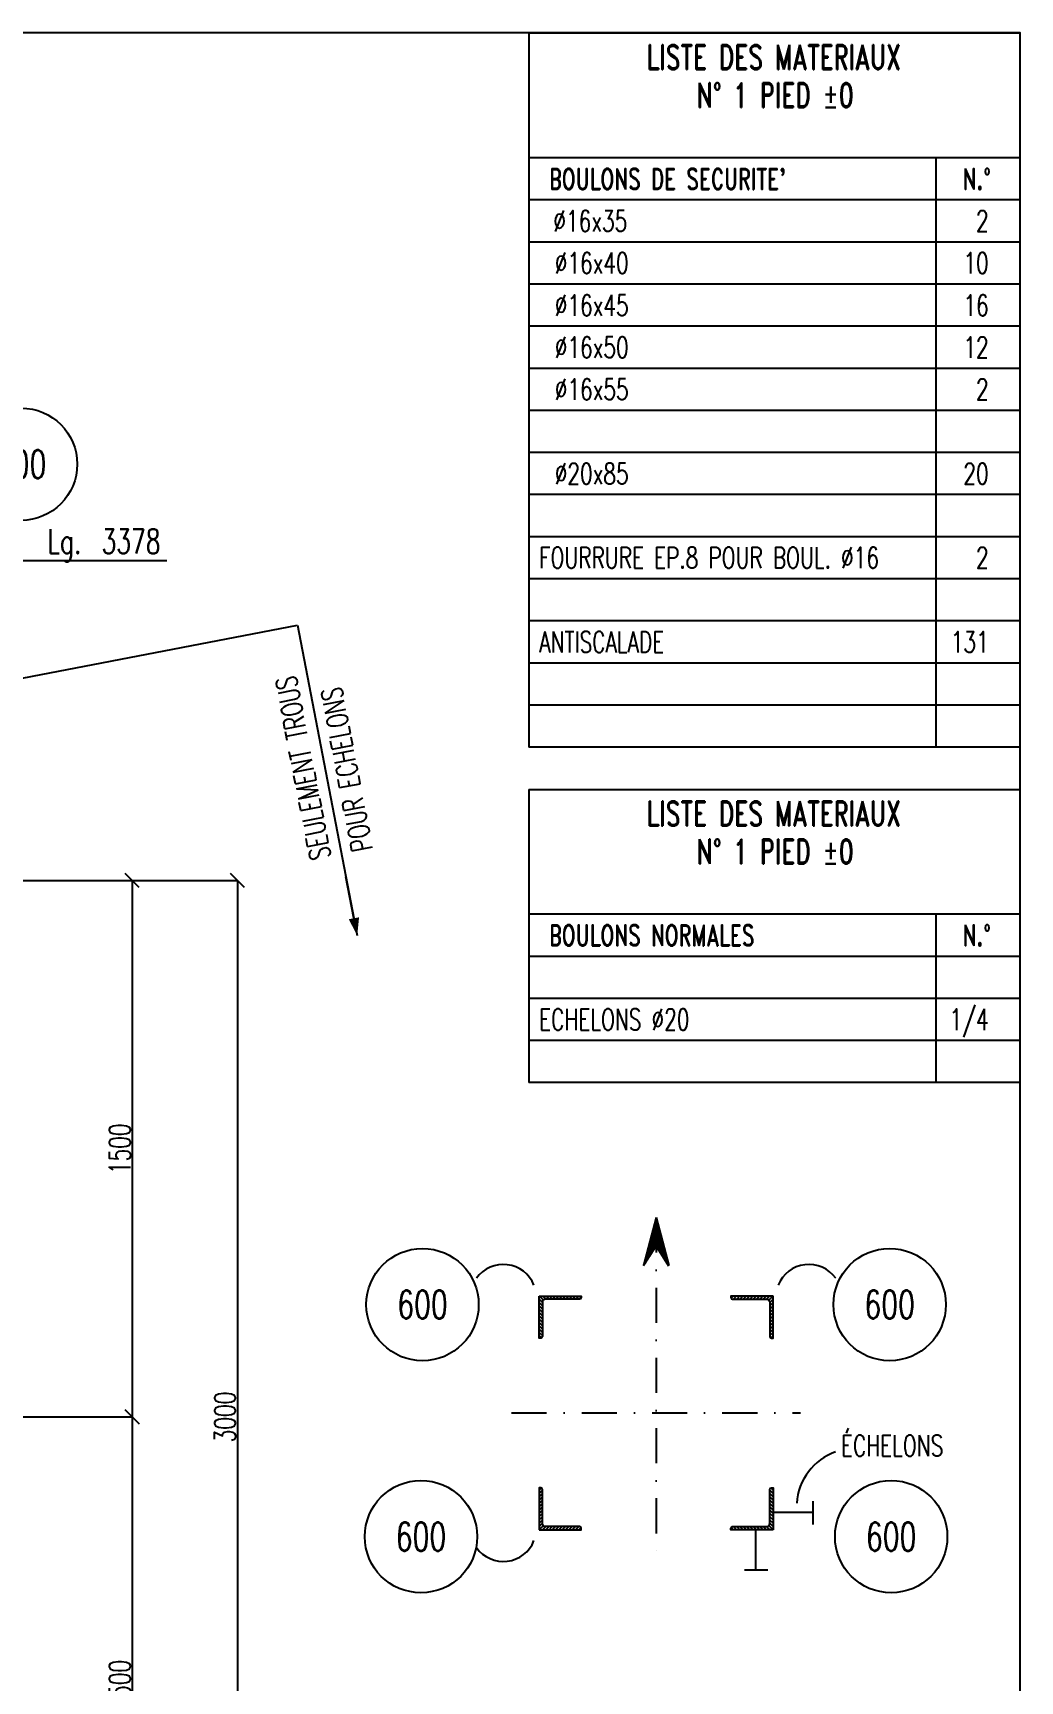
# Model space of a CAD drawing. Extents: x 591592 to 607812, y -3756 to 7724.
# Drawn here: x 605000 to 607812, y 3027 to 7724 of the extents above; entities that cross this region are included whole.
import ezdxf
from ezdxf.enums import TextEntityAlignment as Align

# ---------------------------------------------------------------- set-up
doc = ezdxf.new("R2010")
doc.units = 0
doc.header["$LTSCALE"] = 200
doc.header["$MEASUREMENT"] = 0
doc.linetypes.add('DASHDOT', pattern=[1, 0.5, -0.25, 0, -0.25])
doc.layers.get('0').update_dxf_attribs({"linetype": 'CONTINUOUS'})
for name, color, linetype in [('ASSI', 6, 'CONTINUOUS'), ('BOLLINI_1', 7, 'CONTINUOUS'), ('LM', 7, 'CONTINUOUS'), ('LS', 7, 'CONTINUOUS'), ('MZ', 6, 'DASHDOT'), ('QT_MAL', 7, 'CONTINUOUS'), ('QT_MPR', 7, 'CONTINUOUS')]:
    doc.layers.add(name, color=color, linetype=linetype)
doc.styles.add('QUOTE', font='ROMANS8.SHX', dxfattribs={"width": 0.7})
doc.styles.add('RD', font='ROMAND8.SHX', dxfattribs={"width": 0.7})
doc.styles.add('RQL', font='ROMANS8.SHX', dxfattribs={"width": 0.7})
doc.styles.add('RS', font='ROMANS8.shx', dxfattribs={"width": 0.7})
doc.styles.get("Standard").update_dxf_attribs({"font": 'ROMANS8.SHX', "width": 0.7})
doc.dimstyles.new('TRATTO', dxfattribs={"dimscale": 0, "dimtxt": 60, "dimasz": 40, "dimexe": 0, "dimexo": 0, "dimgap": 5, "dimtad": 1, "dimrnd": 0.5, "dimdsep": 46, "dimtxsty": 'RS', "dimblk1": 'OBLIQUE', "dimblk2": 'OBLIQUE', "dimsah": 1, "dimcen": 0.09, "dimclrd": 2, "dimclre": 2, "dimclrt": 7, "dimadec": 0, "dimazin": 0, "dimtfac": 1, "dimtix": 1, "dimtmove": 2, "dimatfit": 3, "dimfxl": 1, "dimtolj": 1, "dimtzin": 0, "dimarcsym": 0})

# ---------------------------------------------------------------- blocks, each defined once
blk = doc.blocks.new('_OBLIQUE')
at = {"color": 0, "linetype": 'ByBlock'}
blk.add_line((-0.5, -0.5), (0.5, 0.5), dxfattribs=at)
blk = doc.blocks.new('*D18')
at = {"layer": 'LS', "color": 2, "lineweight": -2, "transparency": 16777216}
for p, q in [((604672.5, 5308.5), (605582.1, 5308.5)), ((605582.1, 5308.5), (605582.1, 2251.1)), ((602316.4, 2251.1), (605582.1, 2251.1))]:
    blk.add_line(p, q, dxfattribs=at)
at = {"layer": 'LS', "color": 2, "lineweight": -2, "transparency": 16777216, "xscale": 40, "yscale": 40, "zscale": 40}
for p, rotation in [((605582.1, 5308.5), 90), ((605582.1, 2251.1), 270)]:
    blk.add_blockref('_OBLIQUE', p, dxfattribs=dict(at, rotation=rotation))
at = {"layer": 'LS', "color": 7, "transparency": 16777216, "insert": (605547.1, 3779.8), "char_height": 60, "attachment_point": 5, "rotation": 90, "style": 'RS'}
blk.add_mtext('\\A1;3000', dxfattribs=at)
blk = doc.blocks.new('*D24')
at = {"layer": 'LS', "color": 2, "lineweight": -2, "transparency": 16777216}
for p, q in [((604672.5, 5308.5), (605282.1, 5308.5)), ((605282.1, 5308.5), (605282.1, 3779.8)), ((604890.2, 3779.8), (605282.1, 3779.8))]:
    blk.add_line(p, q, dxfattribs=at)
at = {"layer": 'LS', "color": 2, "lineweight": -2, "transparency": 16777216, "xscale": 40, "yscale": 40, "zscale": 40}
for p, rotation in [((605282.1, 5308.5), 90), ((605282.1, 3779.8), 270)]:
    blk.add_blockref('_OBLIQUE', p, dxfattribs=dict(at, rotation=rotation))
at = {"layer": 'LS', "color": 7, "transparency": 16777216, "insert": (605247.1, 4544.1), "char_height": 60, "attachment_point": 5, "rotation": 90, "style": 'RS'}
blk.add_mtext('\\A1;1500', dxfattribs=at)
blk = doc.blocks.new('*D25')
at = {"layer": 'LS', "color": 2, "lineweight": -2, "transparency": 16777216}
for p, q in [((604890.2, 3779.8), (605282.1, 3779.8)), ((605282.1, 3779.8), (605282.1, 2251.1)), ((602316.4, 2251.1), (605282.1, 2251.1))]:
    blk.add_line(p, q, dxfattribs=at)
at = {"layer": 'LS', "color": 2, "lineweight": -2, "transparency": 16777216, "xscale": 40, "yscale": 40, "zscale": 40}
for p, rotation in [((605282.1, 3779.8), 90), ((605282.1, 2251.1), 270)]:
    blk.add_blockref('_OBLIQUE', p, dxfattribs=dict(at, rotation=rotation))
at = {"layer": 'LS', "color": 7, "transparency": 16777216, "insert": (605247.1, 3015.4), "char_height": 60, "attachment_point": 5, "rotation": 90, "style": 'RS'}
blk.add_mtext('\\A1;1500', dxfattribs=at)
blk = doc.blocks.new('ASSE98')
blk.add_line((0, 0), (1, 0))
at = {"color": 7, "style": 'QUOTE', "width": 0.5, "flags": 1}
for tag, p in [('TI', (1.3831, 6.8273)), ('DI_S', (1.3831, 6.4218)), ('D_S', (1.3831, 6.0209)), ('E_S', (1.3831, 5.6806)), ('NFORI', (1.3645, 5.2979)), ('ALAR', (1.3635, 4.9325)), ('FAM', (1.3775, 4.5465)), ('ALA', (1.3831, 4.1926)), ('DISP2', (1.3831, 3.8497)), ('DISP1', (1.3831, 3.5069)), ('PINZAF', (1.3831, 3.164)), ('PINZAI', (1.3831, 2.8211)), ('TRP', (1.3831, 2.4783)), ('NP', (1.3831, 2.1354)), ('SV', (1.3831, 1.7926)), ('PESO', (1.3831, 1.4497)), ('QUA', (1.3831, 1.1069)), ('LUN', (1.3831, 0.764)), ('PROF', (1.3831, 0.4211)), ('POS', (1.3831, 0.0783))]:
    blk.add_attdef(tag, p, '', height=0.2, dxfattribs=at)
at = {"color": 7, "flags": 1}
for tag, p in [('LAV1', (3.0743, 6.8285)), ('LAV2', (3.0743, 6.4951)), ('LAV3', (3.0743, 6.1618)), ('LAV4', (3.0743, 5.8285)), ('LAV5', (3.0743, 5.4951)), ('LAV6', (3.0743, 5.1618)), ('LAV7', (3.0743, 4.8285)), ('LAV8', (3.0743, 4.4951)), ('LAV9', (3.0743, 4.1618)), ('LAV10', (3.0743, 3.8285))]:
    blk.add_attdef(tag, p, '', height=0.2, dxfattribs=at)
blk = doc.blocks.new('xxx')
blk.add_circle((0, 0), 8)
at = {"color": 3, "style": 'RQL', "width": 0.7}
blk.add_attdef('POS', text='', height=4, dxfattribs=at).set_placement((0, 0), align=Align.MIDDLE)
at = {"color": 3, "style": 'RQL', "width": 0.7, "flags": 1}
blk.add_attdef('POS1', (-0.39, -5.42), '', height=2, dxfattribs=at)
at = {"style": 'RQL', "width": 0.7, "flags": 1}
blk.add_attdef('TIPO', (-0.39, -8.66), '', height=2, dxfattribs=at)
blk = doc.blocks.new('QUOTF')
at = {"layer": 'LS', "color": 2}
blk.add_line((7.5, 0), (25.5, 0), dxfattribs=at)
blk.add_solid([(7.5, 2.25), (0, 0), (7.5, -2.25)], dxfattribs=at)
blk = doc.blocks.new('*X17')
at = {"color": 0}
for p, q in [((117084.5, -38783), (117089.4, -38778.2)), ((117084.5, -38790.1), (117091.5, -38783.1)), ((117084.5, -38797.2), (117091.5, -38790.2)), ((117084.5, -38804.3), (117091.5, -38797.3)), ((117084.5, -38811.3), (117091.5, -38804.3)), ((117084.5, -38818.4), (117091.5, -38811.4)), ((117084.5, -38825.5), (117091.5, -38818.5)), ((117084.5, -38832.5), (117091.5, -38825.5)), ((117084.5, -38839.6), (117091.5, -38832.6)), ((117084.5, -38846.7), (117091.5, -38839.7)), ((117084.5, -38853.8), (117091.5, -38846.8)), ((117084.5, -38860.8), (117091.5, -38853.8)), ((117084.5, -38867.9), (117093.6, -38858.8)), ((117091.6, -38867.9), (117098.6, -38860.9)), ((117098.7, -38867.9), (117105.7, -38860.9)), ((117105.7, -38867.9), (117112.7, -38860.9)), ((117112.8, -38867.9), (117119.8, -38860.9)), ((117119.9, -38867.9), (117126.9, -38860.9)), ((117126.9, -38867.9), (117133.9, -38860.9)), ((117134, -38867.9), (117141, -38860.9)), ((117141.1, -38867.9), (117148.1, -38860.9)), ((117148.2, -38867.9), (117155.2, -38860.9)), ((117155.2, -38867.9), (117162.2, -38860.9)), ((117162.3, -38867.9), (117169.3, -38860.9)), ((117169.4, -38867.9), (117174.2, -38863))]:
    blk.add_line(p, q, dxfattribs=at)

msp = doc.modelspace()

# ---------------------------------------------------------------- linework, layer by layer
at = {"layer": 'LM'}
for p, q in [((607108.317, 3508.287), (607222.91, 3508.287)), ((607057.977, 3457.946), (607057.977, 3343.353))]:
    msp.add_line(p, q, dxfattribs=at)
at = {"layer": 'LS', "color": 3}
for p, q in [((606411.982, 7724.403), (606411.982, 5688.605)), ((606411.982, 7724.403), (607811.982, 7724.403)), ((607811.982, 7368.403), (606411.982, 7368.403)), ((607571.711, 7368.403), (607571.711, 5688.605)), ((607571.711, 7368.403), (607571.711, 5688.605)), ((607811.982, 7248.42), (606411.982, 7248.42)), ((607811.982, 5688.605), (606411.982, 5688.605)), ((606411.982, 5568.622), (606411.982, 4732.672)), ((606411.982, 5568.622), (607811.982, 5568.622)), ((607811.982, 5212.622), (606411.982, 5212.622)), ((607571.711, 5212.622), (607571.711, 4732.672)), ((607571.711, 5212.622), (607571.711, 4732.672)), ((607811.982, 5092.638), (606411.982, 5092.638)), ((607811.982, 4732.672), (606411.982, 4732.672))]:
    msp.add_line(p, q, dxfattribs=at)
at = {"layer": 'LS', "color": 6}
for p, q in [((607811.982, 7128.437), (606411.982, 7128.437)), ((607811.982, 7008.437), (606411.982, 7008.437)), ((607811.982, 6888.454), (606411.982, 6888.454)), ((607811.982, 6888.437), (606411.982, 6888.437)), ((607811.982, 6768.47), (606411.982, 6768.47)), ((607811.982, 6648.487), (606411.982, 6648.487)), ((607811.982, 6528.504), (606411.982, 6528.504)), ((607811.982, 6408.521), (606411.982, 6408.521)), ((607811.982, 6288.538), (606411.982, 6288.538)), ((605381.374, 6220.047), (604360.715, 6220.047)), ((607811.982, 6168.554), (606411.982, 6168.554)), ((607811.982, 6048.554), (606411.982, 6048.554)), ((607811.982, 5928.571), (606411.982, 5928.571)), ((607811.982, 5928.571), (606411.982, 5928.571)), ((607811.982, 5808.588), (606411.982, 5808.588)), ((607811.982, 4972.655), (606411.982, 4972.655)), ((607811.982, 4852.655), (606411.982, 4852.655)), ((606775.002, 4348.399), (606739.115, 4211.106)), ((606775.002, 4338.276), (606743.601, 4218.144)), ((606775.002, 4328.153), (606748.087, 4225.183)), ((606775.002, 4348.399), (606810.889, 4211.106)), ((606775.002, 4338.276), (606806.403, 4218.144)), ((606775.002, 4328.153), (606801.917, 4225.183)), ((606775.002, 4318.03), (606752.573, 4232.222)), ((606775.002, 4307.907), (606757.059, 4239.26)), ((606775.002, 4297.784), (606761.545, 4246.299)), ((606775.002, 4287.661), (606766.03, 4253.338)), ((606775.002, 4277.538), (606770.516, 4260.377)), ((606775.002, 4277.538), (606770.516, 4260.377)), ((606775.002, 4318.03), (606797.431, 4232.222)), ((606775.002, 4307.907), (606792.945, 4239.26)), ((606775.002, 4297.784), (606788.46, 4246.299)), ((606775.002, 4287.661), (606783.974, 4253.338)), ((606775.002, 4277.538), (606779.488, 4260.377)), ((606775.002, 4277.538), (606779.488, 4260.377)), ((606739.115, 4211.106), (606775.002, 4267.415)), ((606810.889, 4211.106), (606775.002, 4267.415)), ((606811.742, 4209.767), (606775.002, 4267.415))]:
    msp.add_line(p, q, dxfattribs=at)
at = {"layer": 'LS', "color": 2}
for p, q in [((604612.899, 5816.827), (605752.938, 6036.682)), ((605752.938, 6036.682), (605923.544, 5152.02))]:
    msp.add_line(p, q, dxfattribs=at)
at = {"layer": 'LS', "color": 0}
for p, q in [((607222.91, 3472.966), (607222.91, 3539.452)), ((607093.298, 3343.353), (607026.812, 3343.353))]:
    msp.add_line(p, q, dxfattribs=at)
at = {"layer": 'LS', "color": 8}
msp.add_lwpolyline([(591591.982, 7724.403), (591591.982, -3755.597), (604311.982, -3755.597), (604311.982, -2155.597), (607811.982, -2155.597), (607811.982, 7724.403), (591591.982, 7724.403)], close=True, dxfattribs=at)
at = {"layer": 'LS', "color": 6}
for points in [[(606441.669, 4124.577), (606561.669, 4124.577), (606561.669, 4119.91, -0.41421356), (606557.002, 4115.243), (606460.335, 4115.243, 0.41421356), (606451.002, 4105.91), (606451.002, 4009.243, -0.41421356), (606446.335, 4004.577), (606441.669, 4004.577)], [(607108.335, 4124.577), (606988.335, 4124.577), (606988.335, 4119.91, 0.41421356), (606993.002, 4115.243), (607089.669, 4115.243, -0.41421356), (607099.002, 4105.91), (607099.002, 4009.243, 0.41421356), (607103.669, 4004.577), (607108.335, 4004.577)], [(606441.669, 3457.946), (606561.669, 3457.946), (606561.669, 3462.613, 0.41421356), (606557.002, 3467.279), (606460.335, 3467.279, -0.41421356), (606451.002, 3476.613), (606451.002, 3573.279, 0.41421356), (606446.335, 3577.946), (606441.669, 3577.946)], [(607108.335, 3457.946), (606988.335, 3457.946), (606988.335, 3462.613, -0.41421356), (606993.002, 3467.279), (607089.669, 3467.279, 0.41421356), (607099.002, 3476.613), (607099.002, 3573.279, -0.41421356), (607103.669, 3577.946), (607108.335, 3577.946)]]:
    msp.add_lwpolyline(points, format="xyb", close=True, dxfattribs=at)
for centre, radius, start, end in [((606339.752, 4120.699), 93.834, 21.550402, 144.593476), ((607210.252, 4120.699), 93.834, 35.406524, 158.449598), ((607342.745, 3522.644), 167.488, 109.620606, 176.230826), ((606339.752, 3461.824), 93.834, 215.406524, 338.449598)]:
    msp.add_arc(centre, radius, start, end, dxfattribs=at)
at = {"layer": 'MZ'}
for p, q in [((606775.002, 4348.399), (606775.002, 3377.764)), ((606363.204, 3791.261), (607186.8, 3791.261))]:
    msp.add_line(p, q, dxfattribs=at)

# ---------------------------------------------------------------- block references
at = {"layer": 'ASSI'}
ref = msp.add_blockref('ASSE98', (604033.052, 6419.792), dxfattribs=dict(at, xscale=3377.999999999999, rotation=280.9154326102484))
ref.add_attrib('PROF', 'L200x20', (604619.358, 6239.431), dxfattribs={"layer": '0', "color": 2, "height": 70, "style": 'QUOTE', "width": 0.7})
ref.add_attrib('LUN', '3378', (605195.078, 6240.385), dxfattribs={"layer": '0', "color": 2, "height": 70, "style": 'QUOTE', "width": 0.7})
ref.add_attrib('SV', 'Lg.', (605040.944, 6240.385), dxfattribs={"layer": '0', "color": 2, "height": 70, "style": 'QUOTE', "width": 0.7})
at = {"layer": 'BOLLINI_1'}
for p, xscale, yscale, zscale in [((604965.794, 6495.236), 19.99799999950235, 19.99799999950235, 19.99799999950235), ((606109.431, 4099.991), 19.99950000006855, 19.99950000006855, 19.99950000006855), ((607440.573, 4099.991), 19.99950000006855, 19.99950000006855, 19.99950000006855), ((606105.166, 3438.668), 19.99950000006855, 19.99950000006855, 19.99950000006855), ((607444.838, 3438.668), 19.99950000006855, 19.99950000006855, 19.99950000006855)]:
    msp.add_blockref('xxx', p, dxfattribs=dict(at, xscale=xscale, yscale=yscale, zscale=zscale)).add_auto_attribs({'POS': '600'})
at = {"layer": 'LS', "color": 6, "yscale": 1.333333333333, "zscale": 1.333333333333, "rotation": 180}
for p, xscale in [((450329, -47699.271), -1.333333333333), ((763221.004, -47699.271), 1.333333333333)]:
    msp.add_blockref('*X17', p, dxfattribs=dict(at, xscale=xscale))
at = {"layer": 'LS', "color": 6, "yscale": 1.333333333333, "zscale": 1.333333333333}
for p, xscale in [((450329, 55281.794), 1.333333333333), ((763221.004, 55281.794), -1.333333333333)]:
    msp.add_blockref('*X17', p, dxfattribs=dict(at, xscale=xscale))
at = {"layer": 'QT_MAL', "color": 2, "xscale": 6.666666666666665, "yscale": 6.666666666666665, "zscale": 6.666666666666665, "rotation": 100.9154326102808}
msp.add_blockref('QUOTF', (605923.544, 5152.02), dxfattribs=at)

# ---------------------------------------------------------------- texts
at = {"color": 7, "style": 'RS', "width": 0.7}
msp.add_text('ÉCHELONS', height=60, dxfattribs=at).set_placement((607301.676, 3667.675))
at = {"layer": 'LM', "style": 'RD', "width": 0.7}
for s, p in [('LISTE DES MATERIAUX', (607110.29, 7655.319)), ('N%%D 1 PIED %%P0', (607114.206, 7547.316)), ('LISTE DES MATERIAUX', (607110.29, 5499.537)), ('N%%D 1 PIED %%P0', (607114.206, 5391.535))]:
    msp.add_text(s, height=69.993, dxfattribs=at).set_placement(p, align=Align.MIDDLE)
at = {"layer": 'LM', "char_height": 59.9916, "style": 'RD'}
for s, insert, attachment_point in [("BOULONS DE SECURITE'", (606470.393, 7308.412), 4), ('N.°', (607728.993, 7308.412), 6), ('BOULONS NORMALES', (606470.393, 5152.63), 4), ('N.°', (607728.993, 5152.63), 6)]:
    msp.add_mtext(s, dxfattribs=dict(at, insert=insert, attachment_point=attachment_point))
at = {"layer": 'LS', "color": 7, "style": 'RS', "width": 0.7}
for s, p in [('∅16x35', (606482.155, 7158.392)), ('∅16x40', (606486.365, 7038.466)), ('∅16x45', (606486.365, 6918.466)), ('∅16x50', (606486.365, 6798.483)), ('∅16x55', (606486.365, 6678.5)), ('∅20x85', (606486.365, 6438.55)), ('FOURRURE EP.8 POUR BOUL. %%C16', (606441.713, 6198.533)), ('ANTISCALADE', (606441.713, 5958.55)), ('ECHELONS %%C20', (606441.713, 4882.651))]:
    msp.add_text(s, height=59.9916, dxfattribs=at).set_placement(p)
for s, height, p in [('2', 59.992, (607722.704, 7158.449)), ('10', 59.9916, (607722.704, 7038.466)), ('16', 59.9916, (607722.704, 6918.466)), ('12', 59.9916, (607722.704, 6798.483)), ('2', 59.992, (607722.704, 6678.5)), ('20', 59.9916, (607722.704, 6438.55)), ('2', 59.992, (607722.704, 6198.567)), ('131', 59.9916, (607722.704, 5958.584)), ('1/4', 59.9916, (607722.704, 4882.685))]:
    msp.add_text(s, height=height, dxfattribs=at).set_placement(p, align=Align.RIGHT)
at = {"layer": 'QT_MPR', "color": 7, "style": 'RS', "width": 0.7}
for s, p in [('SEULEMENT TROUS', (605849.276, 5374.487)), ('POUR ECHELONS', (605968.227, 5397.426))]:
    msp.add_text(s, height=60, rotation=100.915433, dxfattribs=at).set_placement(p)

# ---------------------------------------------------------------- dimensions: what is measured, and where the dimension line sits
at = {"layer": 'LS'}
for base, p1, p2, picture, middle in [((605582.103, 2251.077), (604672.506, 5308.467), (602316.371, 2251.077), '*D18', (605547.103, 3779.772)), ((605282.098, 3779.772), (604672.506, 5308.467), (604890.153, 3779.772), '*D24', (605247.098, 4544.12)), ((605282.098, 2251.077), (604890.153, 3779.772), (602316.371, 2251.077), '*D25', (605247.098, 3015.425))]:
    dim = msp.add_linear_dim(base=base, p1=p1, p2=p2, angle=90, dimstyle='TRATTO', override={"dimscale": 1, "dimlfac": 0.981228}, dxfattribs=at)
    dim.commit()
    dim.dimension.update_dxf_attribs({"geometry": picture, "text_midpoint": middle})

doc.saveas('drawing.dxf')
